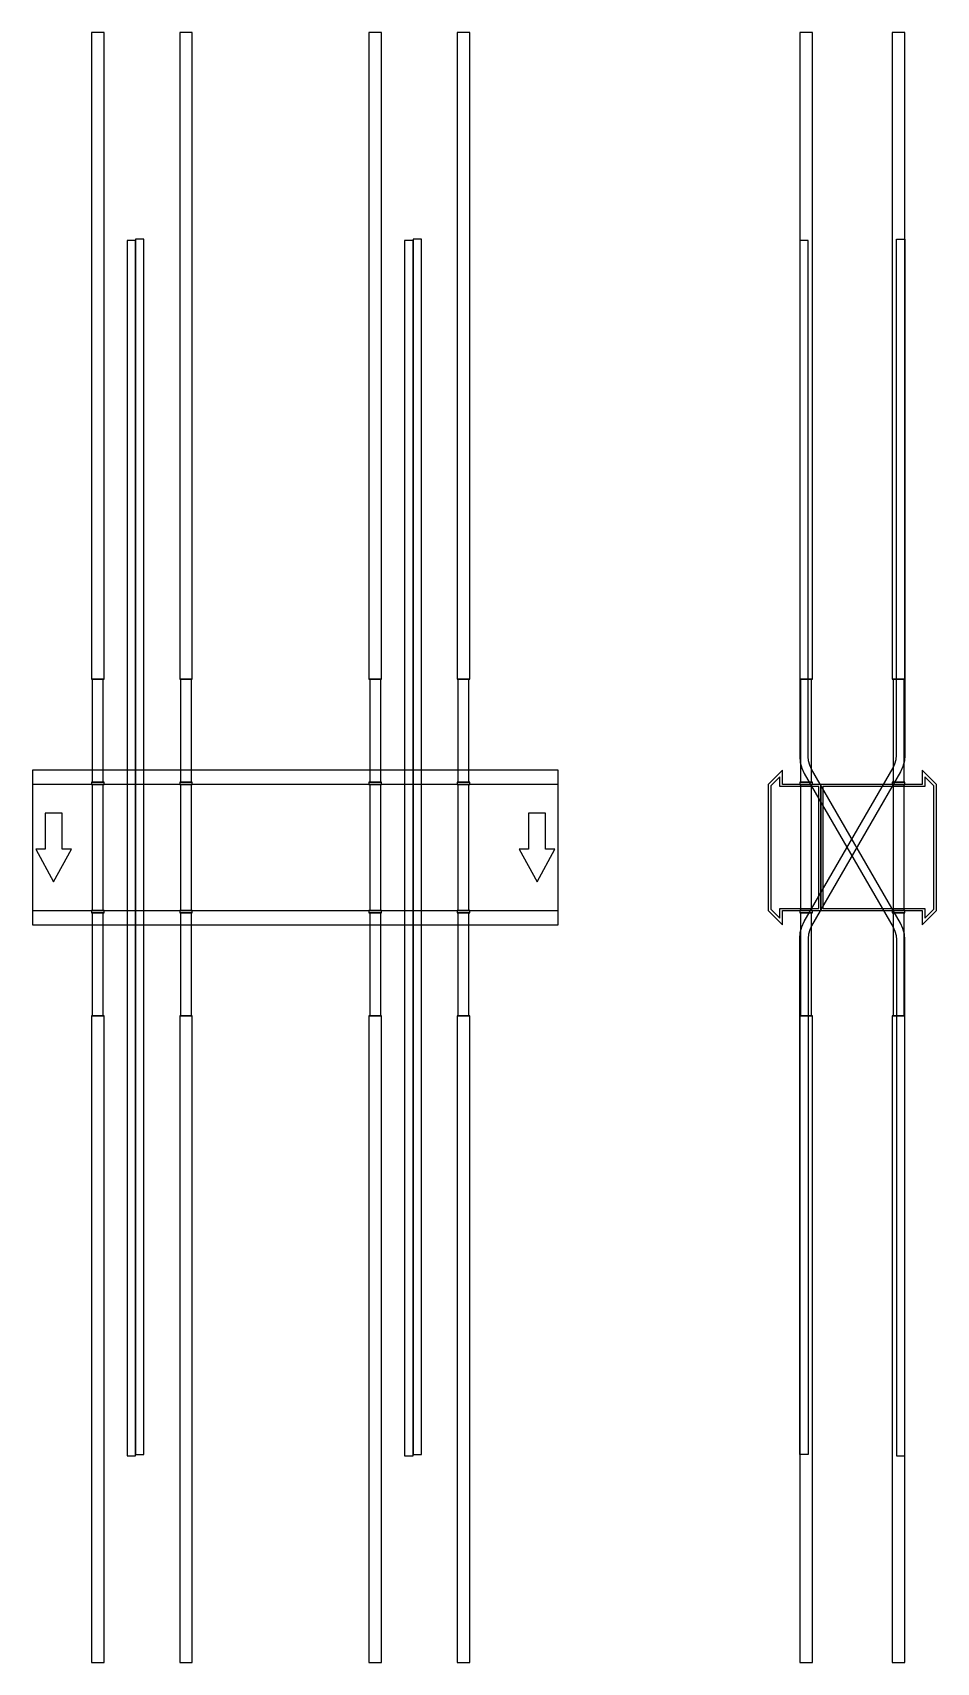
# Model space of a CAD drawing. Extents: x 0 to 860, y -775 to 775.
import ezdxf

# ---------------------------------------------------------------- set-up
doc = ezdxf.new("R2010")
doc.units = 0
doc.layers.add('Halfen', color=7, linetype='CONTINUOUS')

msp = doc.modelspace()

# ---------------------------------------------------------------- linework, layer by layer
at = {"layer": 'Halfen', "color": 7}
for points in [[(68, 160), (68, 775), (56, 775), (56, 160)], [(152, 160), (152, 775), (140, 775), (140, 160)], [(332, 160), (332, 775), (320, 775), (320, 160)], [(416, 160), (416, 775), (404, 775), (404, 160)], [(742, 160), (742, 775), (730, 775), (730, 160)], [(830, 160), (830, 775), (818, 775), (818, 160)], [(98, -578.609), (98, 577.25), (90, 577.25), (90, -578.609)], [(106, -577.251), (106, 578.609), (98, 578.609), (98, -577.251)], [(362, -578.609), (362, 577.25), (354, 577.25), (354, -578.609)], [(370, -577.251), (370, 578.609), (362, 578.609), (362, -577.251)], [(730, -577.251), (730, -86.497), (730.486, -80.941), (731.93, -75.553), (734.287, -70.497), (818.785, 75.856), (820.553, 79.648), (821.635, 83.689), (822, 87.856), (822, 578.609), (830, 578.609), (830, 87.856), (829.514, 82.3), (828.07, 76.912), (825.713, 71.856), (741.215, -74.497), (739.447, -78.289), (738.365, -82.33), (738, -86.497), (738, -577.251)], [(830, -578.609), (830, -87.856), (829.514, -82.3), (828.07, -76.912), (825.713, -71.856), (741.215, 74.497), (739.447, 78.289), (738.365, 82.33), (738, 86.497), (738, 577.25), (730, 577.25), (730, 86.497), (730.486, 80.941), (731.93, 75.553), (734.287, 70.497), (818.785, -75.856), (820.553, -79.648), (821.635, -83.689), (822, -87.856), (822, -578.609)], [(67.25, 62), (67.25, 160), (56.75, 160), (56.75, 62)], [(151.25, 62), (151.25, 160), (140.75, 160), (140.75, 62)], [(331.25, 62), (331.25, 160), (320.75, 160), (320.75, 62)], [(415.25, 62), (415.25, 160), (404.75, 160), (404.75, 62)], [(741.25, 62), (741.25, 160), (730.75, 160), (730.75, 62)], [(829.25, 62), (829.25, 160), (818.75, 160), (818.75, 62)], [(0, -73.5), (500, -73.5), (500, 73.5), (0, 73.5)], [(68, 60), (68, 62), (56, 62), (56, 60)], [(152, 60), (152, 62), (140, 62), (140, 60)], [(332, 60), (332, 62), (320, 62), (320, 60)], [(416, 60), (416, 62), (404, 62), (404, 60)], [(750, -60), (750, 60), (713.5, 60), (713.5, 73.5), (700, 60), (700, -60), (713.5, -73.5), (713.5, -60)], [(748, -58), (748, 58), (711, 58), (711, 67.25), (702.5, 58.75), (702.5, -58.75), (711, -67.25), (711, -58)], [(742, 60), (742, 62), (730, 62), (730, 60)], [(860, -60), (860, 60), (846.5, 73.5), (846.5, 60), (750, 60), (750, -60), (846.5, -60), (846.5, -73.5)], [(857.5, -58.75), (857.5, 58.75), (849, 67.25), (849, 58), (752, 58), (752, -58), (849, -58), (849, -67.25)], [(830, 60), (830, 62), (818, 62), (818, 60)], [(0, -60), (500, -60), (500, 60), (0, 60)], [(67.25, -60), (67.25, 60), (56.75, 60), (56.75, -60)], [(151.25, -60), (151.25, 60), (140.75, 60), (140.75, -60)], [(331.25, -60), (331.25, 60), (320.75, 60), (320.75, -60)], [(415.25, -60), (415.25, 60), (404.75, 60), (404.75, -60)], [(741.25, -60), (741.25, 60), (730.75, 60), (730.75, -60)], [(829.25, -60), (829.25, 60), (818.75, 60), (818.75, -60)], [(20, -32.5), (37, -1.5), (28, -1.5), (28, 32.5), (12, 32.5), (12, -1.5), (3, -1.5)], [(480, -32.5), (497, -1.5), (488, -1.5), (488, 32.5), (472, 32.5), (472, -1.5), (463, -1.5)], [(68, -62), (68, -60), (56, -60), (56, -62)], [(67.25, -160), (67.25, -62), (56.75, -62), (56.75, -160)], [(152, -62), (152, -60), (140, -60), (140, -62)], [(151.25, -160), (151.25, -62), (140.75, -62), (140.75, -160)], [(332, -62), (332, -60), (320, -60), (320, -62)], [(331.25, -160), (331.25, -62), (320.75, -62), (320.75, -160)], [(416, -62), (416, -60), (404, -60), (404, -62)], [(415.25, -160), (415.25, -62), (404.75, -62), (404.75, -160)], [(742, -62), (742, -60), (730, -60), (730, -62)], [(741.25, -160), (741.25, -62), (730.75, -62), (730.75, -160)], [(830, -62), (830, -60), (818, -60), (818, -62)], [(829.25, -160), (829.25, -62), (818.75, -62), (818.75, -160)], [(68, -775), (68, -160), (56, -160), (56, -775)], [(152, -775), (152, -160), (140, -160), (140, -775)], [(332, -775), (332, -160), (320, -160), (320, -775)], [(416, -775), (416, -160), (404, -160), (404, -775)], [(742, -775), (742, -160), (730, -160), (730, -775)], [(830, -775), (830, -160), (818, -160), (818, -775)]]:
    msp.add_lwpolyline(points, close=True, dxfattribs=at)

doc.saveas('drawing.dxf')
